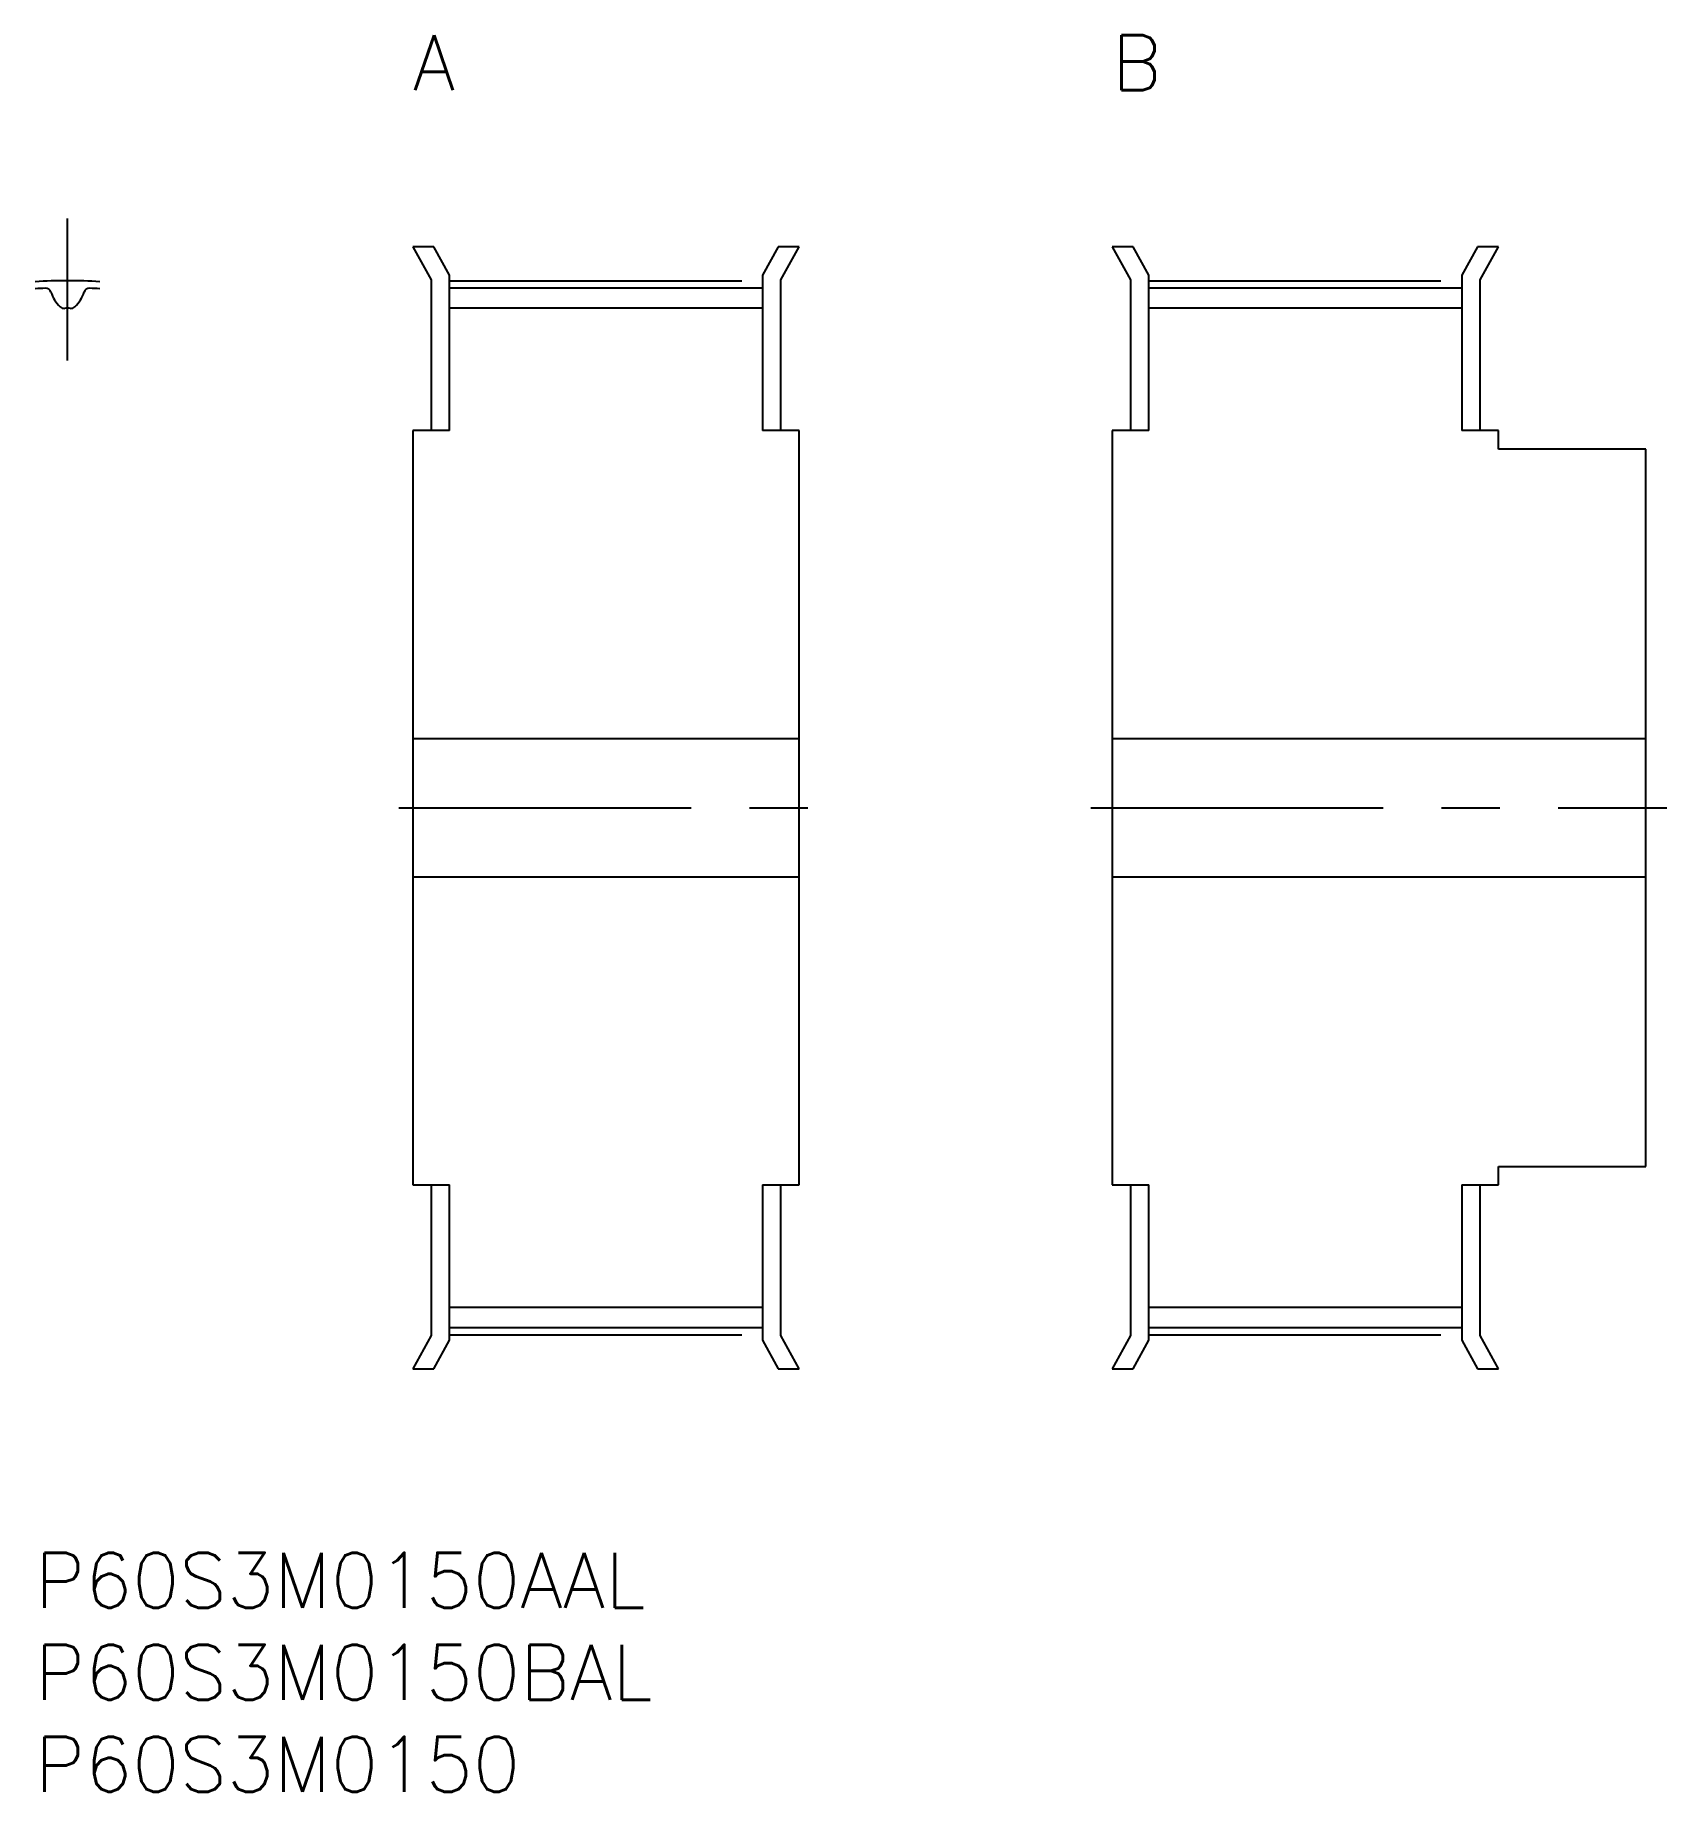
# Model space of a CAD drawing. Extents: x 0 to 88.7, y -13 to 82.5.
import ezdxf

# ---------------------------------------------------------------- set-up
doc = ezdxf.new("R2010")
doc.units = 0
doc.header["$LTSCALE"] = 0.5
doc.linetypes.add('CENTER', pattern=[50.8, 31.75, -6.35, 6.35, -6.35])
for name, color, linetype in [('MSM_CENTER', 1, 'CENTER'), ('MSM_CONTINUOUS', 7, 'CONTINUOUS'), ('MSM_PART_NUMBER', 7, 'CONTINUOUS')]:
    doc.layers.add(name, color=color, linetype=linetype)
doc.styles.get("Standard").update_dxf_attribs({"font": 'txt.shx', "height": 1, "bigfont": 'bigfont.shx'})

# ---------------------------------------------------------------- blocks, each defined once
blk = doc.blocks.new('*U36')
at = {"layer": 'MSM_PART_NUMBER'}
blk.add_text('P60S3M0150AAL', height=3, dxfattribs=at).set_placement((0, -3))
blk = doc.blocks.new('*U37')
at = {"layer": 'MSM_PART_NUMBER'}
blk.add_text('P60S3M0150BAL', height=3, dxfattribs=at).set_placement((0, -8))
blk = doc.blocks.new('*U38')
at = {"layer": 'MSM_PART_NUMBER'}
blk.add_text('P60S3M0150', height=3, dxfattribs=at).set_placement((0, -13))
blk = doc.blocks.new('*U39')
at = {"layer": 'MSM_PART_NUMBER'}
blk.add_text('A', height=3, dxfattribs=at).set_placement((20.519, 79.5))
blk = doc.blocks.new('*U40')
at = {"layer": 'MSM_PART_NUMBER'}
blk.add_text('B', height=3, dxfattribs=at).set_placement((58.519, 79.5))

msp = doc.modelspace()

# ---------------------------------------------------------------- linework, layer by layer
at = {"layer": 'MSM_CENTER'}
for p, q in [((1.759, 64.819), (1.759, 72.525)), ((22.519, 69.15), (39.519, 69.15)), ((60.519, 69.15), (77.519, 69.15)), ((19.769, 40.5), (42.269, 40.5)), ((57.369, 40.5), (88.669, 40.5)), ((22.519, 11.85), (39.519, 11.85)), ((60.519, 11.85), (77.519, 11.85))]:
    msp.add_line(p, q, dxfattribs=at)
msp.add_arc((1.759, 40.5), 28.65, 86.47931, 93.52069, dxfattribs=at)
at = {"layer": 'MSM_CONTINUOUS'}
for p, q in [((21.662, 71), (20.519, 71)), ((20.519, 71), (21.519, 69.192)), ((22.519, 69.45), (21.662, 71)), ((40.376, 71), (39.519, 69.45)), ((41.519, 71), (40.376, 71)), ((40.519, 69.192), (41.519, 71)), ((59.662, 71), (58.519, 71)), ((58.519, 71), (59.519, 69.192)), ((60.519, 69.45), (59.662, 71)), ((78.376, 71), (77.519, 69.45)), ((79.519, 71), (78.376, 71)), ((78.519, 69.192), (79.519, 71)), ((21.519, 69.192), (21.519, 61)), ((22.519, 61), (22.519, 69.45)), ((22.519, 68.765), (39.519, 68.765)), ((39.519, 69.45), (39.519, 61)), ((40.519, 61), (40.519, 69.192)), ((59.519, 69.192), (59.519, 61)), ((60.519, 61), (60.519, 69.45)), ((60.519, 68.765), (77.519, 68.765)), ((77.519, 69.45), (77.519, 61)), ((78.519, 61), (78.519, 69.192)), ((39.519, 67.655), (22.519, 67.655)), ((77.519, 67.655), (60.519, 67.655)), ((20.519, 61), (20.519, 20)), ((22.519, 61), (20.519, 61)), ((41.519, 61), (39.519, 61)), ((41.519, 20), (41.519, 61)), ((58.519, 61), (58.519, 20)), ((60.519, 61), (58.519, 61)), ((79.519, 61), (77.519, 61)), ((79.519, 60), (79.519, 61)), ((87.519, 60), (79.519, 60)), ((87.519, 21), (87.519, 60)), ((41.519, 44.25), (20.519, 44.25)), ((87.519, 44.25), (58.519, 44.25)), ((20.519, 36.75), (41.519, 36.75)), ((58.519, 36.75), (87.519, 36.75)), ((79.519, 20), (79.519, 21)), ((79.519, 21), (87.519, 21)), ((20.519, 20), (22.519, 20)), ((21.519, 20), (21.519, 11.808)), ((22.519, 11.55), (22.519, 20)), ((39.519, 20), (39.519, 11.55)), ((39.519, 20), (41.519, 20)), ((40.519, 11.808), (40.519, 20)), ((58.519, 20), (60.519, 20)), ((59.519, 20), (59.519, 11.808)), ((60.519, 11.55), (60.519, 20)), ((77.519, 20), (77.519, 11.55)), ((77.519, 20), (79.519, 20)), ((78.519, 11.808), (78.519, 20)), ((22.519, 13.345), (39.519, 13.345)), ((60.519, 13.345), (77.519, 13.345)), ((21.519, 11.808), (20.519, 10)), ((21.662, 10), (22.519, 11.55)), ((22.519, 12.235), (39.519, 12.235)), ((39.519, 11.55), (40.376, 10)), ((41.519, 10), (40.519, 11.808)), ((59.519, 11.808), (58.519, 10)), ((59.662, 10), (60.519, 11.55)), ((60.519, 12.235), (77.519, 12.235)), ((77.519, 11.55), (78.376, 10)), ((79.519, 10), (78.519, 11.808)), ((20.519, 10), (21.662, 10)), ((40.376, 10), (41.519, 10)), ((58.519, 10), (59.662, 10)), ((78.376, 10), (79.519, 10))]:
    msp.add_line(p, q, dxfattribs=at)
for centre, radius, start, end in [((1.759, 40.5), 28.265, 92.4313, 93.5687), ((0.573, 68.44), 0.3, 18.18971, 92.4313), ((2.734, 69.15), 1.975, 198.18971, 225.90639), ((0.784, 69.15), 1.975, 314.09361, 341.81029), ((2.946, 68.44), 0.3, 87.5687, 161.81029), ((1.759, 40.5), 28.265, 86.4313, 87.5687), ((1.569, 67.947), 0.3, 225.90639, 274.80386), ((1.759, 65.68), 1.975, 85.19614, 94.80386), ((1.95, 67.947), 0.3, 265.19614, 314.09361)]:
    msp.add_arc(centre, radius, start, end, dxfattribs=at)

# ---------------------------------------------------------------- block references
for name in ['*U39', '*U40', '*U36', '*U37', '*U38']:
    msp.add_blockref(name, (0, 0), dxfattribs=at)

doc.saveas('drawing.dxf')
